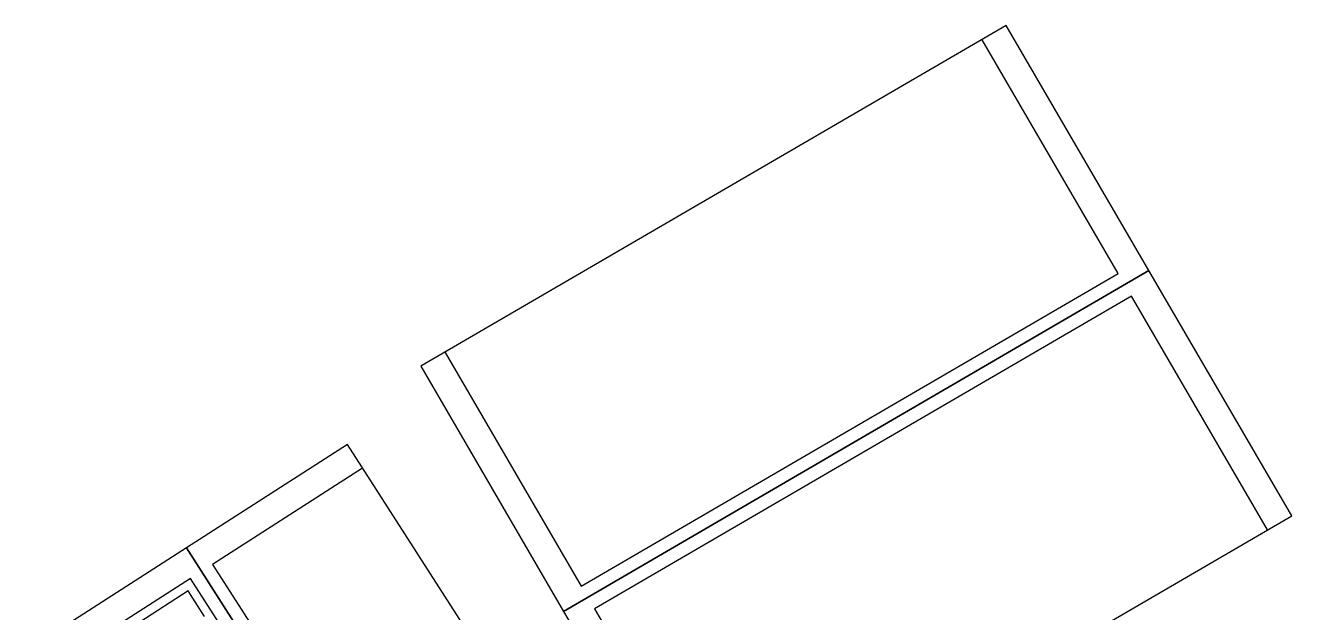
# Model space of a CAD drawing. Header units: feet. Extents: x 635 to 771, y -184 to -8.
# Drawn here: x 634.8 to 771, y -71 to -7.8 of the extents above; entities that cross this region are included whole.
import ezdxf

# ---------------------------------------------------------------- set-up
doc = ezdxf.new("R2010")
doc.units = ezdxf.units.FT
for name, color, linetype in [('Buildings', 7, 'CONTINUOUS'), ('Modules', 7, 'CONTINUOUS'), ('Setbacks', 7, 'CONTINUOUS')]:
    doc.layers.add(name, color=color, linetype=linetype)

msp = doc.modelspace()

# ---------------------------------------------------------------- linework, layer by layer
at = {"layer": 'Buildings', "color": 252}
for p, q in [((740.3, -7.81), (677.34, -44.46)), ((755.66, -34.19), (740.3, -7.81)), ((755.66, -34.19), (692.7, -70.84)), ((692.7, -70.84), (755.66, -34.19)), ((771.02, -60.56), (755.66, -34.19)), ((677.34, -44.46), (692.7, -70.84)), ((669.46, -52.89), (652.12, -64.01)), ((721.31, -133.75), (669.46, -52.89)), ((708.06, -97.22), (771.02, -60.56)), ((652.12, -64.01), (634.79, -75.13)), ((721.87, -172.78), (652.12, -64.01)), ((652.12, -64.01), (721.87, -172.78)), ((692.7, -70.84), (708.06, -97.22))]:
    msp.add_line(p, q, dxfattribs=at)
at = {"layer": 'Modules', "color": 254}
for p, q in [((652.32, -68.63), (647.09, -71.98)), ((654.08, -71.38), (652.32, -68.63))]:
    msp.add_line(p, q, dxfattribs=at)
at = {"layer": 'Setbacks', "color": 2}
for p, q in [((752.36, -34.48), (737.73, -9.35)), ((694.59, -68.11), (752.36, -34.48)), ((753.78, -36.92), (696.01, -70.55)), ((768.41, -62.05), (753.78, -36.92)), ((679.96, -42.98), (694.59, -68.11)), ((671.05, -55.44), (654.94, -65.78)), ((654.94, -65.78), (721.43, -169.49)), ((652.56, -67.3), (636.44, -77.64)), ((719.06, -171.01), (652.56, -67.3)), ((696.01, -70.55), (710.64, -95.68))]:
    msp.add_line(p, q, dxfattribs=at)

doc.saveas('drawing.dxf')
